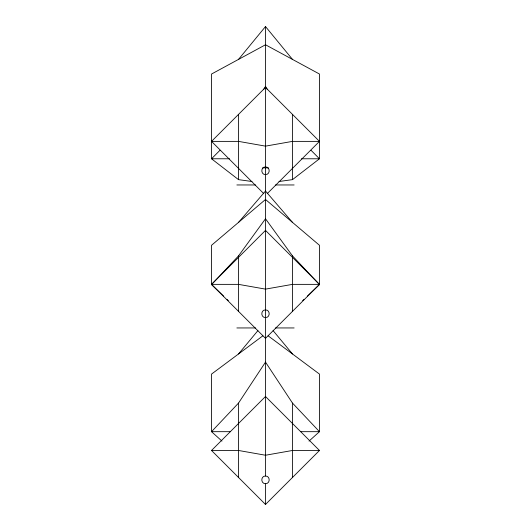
<?xml version="1.0" encoding="UTF-8"?>
<svg xmlns="http://www.w3.org/2000/svg" width="531" height="531" viewBox="0 0 531 531"><rect width="100%" height="100%" fill="white"/><g stroke="black" fill="none" stroke-linecap="round" stroke-linejoin="round"><path stroke-width="0.8" d="M263.814 89.201L265.5 86.367L267.186 89.201M221.951 441.082L211.524 431.676L238.512 403.089L265.5 362.122L292.488 403.089L319.476 431.676L309.049 441.082M223.518 296.052L211.524 284.589L238.512 255.909L265.5 218.772L292.488 255.909L319.476 284.589L307.482 296.052M238.512 59.399L265.5 26.55L292.488 59.399M238.512 353.978L257.907 330.621M238.512 222.389L265.5 191.034L292.488 222.389M219.953 150.306L211.524 158.776L238.512 179.637L252.006 181.509M263.814 193.669L211.524 141.379L265.5 87.403L319.476 141.379L267.186 193.669M211.524 284.364L265.5 230.388L319.476 284.364L265.5 338.347L211.524 284.364L238.512 284.364L265.5 289.123L292.488 284.364L319.476 284.364M211.524 450.474L265.5 396.498L319.476 450.474L265.5 504.45L211.524 450.474L238.512 450.474L265.5 455.233L292.488 450.474L319.476 450.474M302.683 300.639L303.885 299.497M278.994 181.509L292.488 179.637L319.476 158.776L319.476 74.035L265.5 44.77L211.524 74.035L211.524 158.776L229.518 158.776M262.865 335.824L211.524 374.096L211.524 431.676L230.335 431.676M268.58 168.055C266.316 167.716 264.684 167.637 262.42 168.055M265.5 166.933C260.582 166.701 260.608 174.792 265.5 174.566C270.392 174.792 270.418 166.701 265.5 166.933L265.5 26.55M265.5 309.918C260.588 309.686 260.602 317.777 265.5 317.551C270.398 317.777 270.412 309.686 265.5 309.918L265.5 167.311M265.5 476.022C260.588 475.796 260.602 483.887 265.5 483.655C270.398 483.887 270.412 475.796 265.5 476.022L265.5 310.024M211.524 141.379L238.512 141.379L265.5 146.138L292.488 141.379L319.476 141.379M301.482 158.776L319.476 158.776L311.047 150.306M236.872 184.961L255.497 184.961M275.503 184.961L294.128 184.961M236.872 327.946L255.497 327.946M275.503 327.946L294.128 327.946M300.665 431.676L319.476 431.676L319.476 374.096L268.135 335.824M227.115 299.497L228.317 300.639M273.093 330.621L292.488 353.978M319.476 284.589L319.476 245.295L265.5 199.483L211.524 245.295L211.524 284.589M292.488 114.391L292.488 179.637M292.488 255.909L292.488 311.352M292.488 403.089L292.488 477.462M265.5 483.655L265.5 504.45M238.512 114.391L238.512 179.637M238.512 255.909L238.512 311.352M238.512 403.089L238.512 477.462"/></g></svg>
